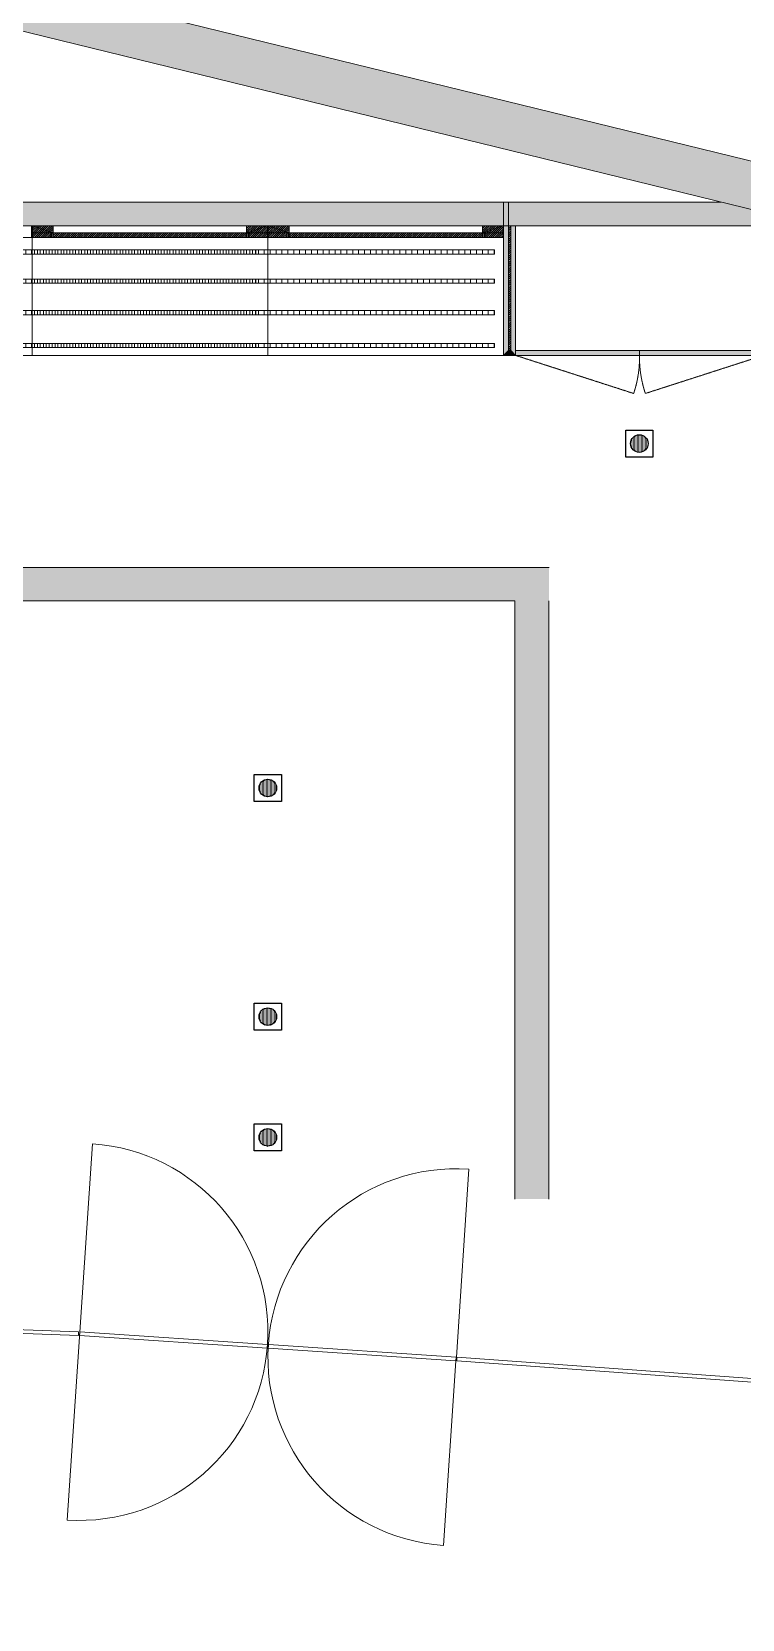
# Model space of a CAD drawing. Header units: millimetres. Extents: x 346472 to 732256, y -34068 to -15883.
# Drawn here: x 640391 to 643404, y -29291 to -22556 of the extents above; entities that cross this region are included whole.
import ezdxf

# ---------------------------------------------------------------- set-up
doc = ezdxf.new("R2010")
doc.units = ezdxf.units.MM
doc.header["$LTSCALE"] = 7
doc.linetypes.add('DASH', pattern=[0.35, 0.25, -0.1])
doc.linetypes.add('TRATTEGGIATA2', pattern=[9.525, 6.35, -3.175])
doc.layers.get('0').update_dxf_attribs({"lineweight": 0})
for name, color, linetype in [('1', 1, 'Continuous'), ('LD_light', 253, 'Continuous'), ('mdf panels', 7, 'Continuous'), ('WALL', 7, 'Continuous'), ('walls', 7, 'Continuous')]:
    doc.layers.add(name, color=color, linetype=linetype)
for name, color, linetype, lineweight in [('black lacquared metal', 1, 'Continuous', 9), ('EA7 FLOOR', 253, 'Continuous', 5), ('EA7 furniture', 7, 'Continuous', 5), ('LIGHTING LAY OUT', 1, 'Continuous', 18), ('materials', 1, 'Continuous', 40), ('QUOTE', 251, 'Continuous', 5)]:
    doc.layers.add(name, color=color, linetype=linetype, lineweight=lineweight)

# ---------------------------------------------------------------- blocks, each defined once
blk = doc.blocks.new('Single Rec_1')
at = {"layer": 'LD_light'}
h = blk.add_hatch(dxfattribs=at)
h.set_pattern_fill('DOTS', color=1, scale=10, style=0)
h.set_pattern_definition([(0, (-51.6286, 0), (0.3125, 0.625), [0, -0.625])])
h.paths.add_polyline_path([(10111.94, -501.53, 1), (10103.73, -501.53, 1)])
at = {"layer": 'LD_light', "color": 1}
blk.add_lwpolyline([(10101.49, -495.18), (10114.19, -495.18), (10114.19, -507.88), (10101.49, -507.88)], close=True, dxfattribs=at)
blk.add_circle((10107.84, -501.53), 4.11, dxfattribs=at)

msp = doc.modelspace()

# ---------------------------------------------------------------- hatches: boundary and pattern name
at = {"lineweight": 5, "ltscale": 100}
h = msp.add_hatch(color=0, dxfattribs=at)
h.dxf.hatch_style = 1
h.paths.add_polyline_path([(641302.2, -23378.7), (641390.2, -23378.7), (641302.2, -23408.7)], flags=17)
h.paths.add_polyline_path([(641390.2, -23378.7), (641390.2, -23408.7), (641302.2, -23408.7)])
h.paths.add_polyline_path([(641312.2, -23408.7), (641390.2, -23408.7), (641390.2, -23428.7), (641312.2, -23428.7)])
h.paths.add_polyline_path([(640394.2, -23408.7), (641302.2, -23408.7), (641302.2, -23428.7), (640394.2, -23428.7)])
h.paths.add_polyline_path([(640394.2, -23378.7), (640482.2, -23378.7), (640482.2, -23408.7)], flags=17)
h.paths.add_polyline_path([(640394.2, -23378.7), (640482.2, -23408.7), (640394.2, -23408.7)])
h = msp.add_hatch(color=0, dxfattribs=at)
h.dxf.hatch_style = 1
h.paths.add_polyline_path([(642302.2, -23378.7), (642390.2, -23378.7), (642302.2, -23408.7)], flags=17)
h.paths.add_polyline_path([(642390.2, -23378.7), (642390.2, -23408.7), (642302.2, -23408.7)])
h.paths.add_polyline_path([(642312.2, -23408.7), (642390.2, -23408.7), (642390.2, -23428.7), (642312.2, -23428.7)])
h.paths.add_polyline_path([(641394.2, -23408.7), (642302.2, -23408.7), (642302.2, -23428.7), (641394.2, -23428.7)])
h.paths.add_polyline_path([(641394.2, -23378.7), (641482.2, -23378.7), (641482.2, -23408.7)], flags=17)
h.paths.add_polyline_path([(641394.2, -23378.7), (641482.2, -23408.7), (641394.2, -23408.7)])
at = {"layer": 'EA7 furniture', "lineweight": 5}
h = msp.add_hatch(color=0, dxfattribs=at)
h.dxf.hatch_style = 1
h.paths.add_polyline_path([(642968.3, -23908.7), (642442.2, -23908.7), (642442.2, -23928.7), (642968.3, -23928.7)])
h.paths.add_polyline_path([(643494.5, -23908.7), (642992.2, -23908.7), (642992.2, -23928.7), (643494.5, -23928.7), (643494.5, -23928.7)])
h.paths.add_polyline_path([(642992.2, -23908.7), (642968.3, -23908.7), (642968.3, -23928.7), (642992.2, -23928.7)])
at = {"layer": 'LIGHTING LAY OUT'}
h = msp.add_hatch(dxfattribs=at)
h.set_pattern_fill('ACAD_ISO08W100', color=1, scale=5, angle=-90)
h.set_pattern_definition([(270, (832815.548, -15456.507), (25, -2e-14), [120, -15, 30, -15])])
h.paths.add_polyline_path([(641341.4, -23481.6), (639390.9, -23481.6), (639390.9, -23499.1), (641341.4, -23499.1)])
h = msp.add_hatch(dxfattribs=at)
h.set_pattern_fill('ACAD_ISO08W100', color=1, scale=5, angle=-90)
h.set_pattern_definition([(270, (833827.104, -15456.507), (25, -2e-14), [120, -15, 30, -15])])
h.paths.add_polyline_path([(642353, -23481.6), (640402.4, -23481.6), (640402.4, -23499.1), (642353, -23499.1)])
h = msp.add_hatch(dxfattribs=at)
h.set_pattern_fill('ACAD_ISO08W100', color=1, scale=5, angle=-90)
h.set_pattern_definition([(270, (832815.548, -15580.28), (25, -2e-14), [120, -15, 30, -15])])
h.paths.add_polyline_path([(641341.4, -23605.4), (639390.9, -23605.4), (639390.9, -23622.8), (641341.4, -23622.8)])
h = msp.add_hatch(dxfattribs=at)
h.set_pattern_fill('ACAD_ISO08W100', color=1, scale=5, angle=-90)
h.set_pattern_definition([(270, (833827.104, -15580.28), (25, -2e-14), [120, -15, 30, -15])])
h.paths.add_polyline_path([(642353, -23605.4), (640402.4, -23605.4), (640402.4, -23622.8), (642353, -23622.8)])
h = msp.add_hatch(dxfattribs=at)
h.set_pattern_fill('ACAD_ISO08W100', color=1, scale=5, angle=-90)
h.set_pattern_definition([(270, (832815.548, -15713.697), (25, -2e-14), [120, -15, 30, -15])])
h.paths.add_polyline_path([(641341.4, -23738.8), (639390.9, -23738.8), (639390.9, -23756.3), (641341.4, -23756.3)])
h = msp.add_hatch(dxfattribs=at)
h.set_pattern_fill('ACAD_ISO08W100', color=1, scale=5, angle=-90)
h.set_pattern_definition([(270, (833827.104, -15713.697), (25, -2e-14), [120, -15, 30, -15])])
h.paths.add_polyline_path([(642353, -23738.8), (640402.4, -23738.8), (640402.4, -23756.3), (642353, -23756.3)])
h = msp.add_hatch(dxfattribs=at)
h.set_pattern_fill('ACAD_ISO08W100', color=1, scale=5, angle=-90)
h.set_pattern_definition([(270, (832815.548, -15853.27), (25, -2e-14), [120, -15, 30, -15])])
h.paths.add_polyline_path([(641341.4, -23878.3), (639390.9, -23878.3), (639390.9, -23895.8), (641341.4, -23895.8)])
h = msp.add_hatch(dxfattribs=at)
h.set_pattern_fill('ACAD_ISO08W100', color=1, scale=5, angle=-90)
h.set_pattern_definition([(270, (833827.104, -15853.27), (25, -2e-14), [120, -15, 30, -15])])
h.paths.add_polyline_path([(642353, -23878.3), (640402.4, -23878.3), (640402.4, -23895.8), (642353, -23895.8)])
at = {"layer": 'mdf panels', "lineweight": 5}
h = msp.add_hatch(dxfattribs=at)
h.set_pattern_fill('ANSI31', color=0, scale=2)
h.set_pattern_definition([(45, (551531.674, -38113.461), (-4.49012806, 4.49012806), [])])
h.paths.add_polyline_path([(640472.2, -23408.7), (640394.2, -23408.7), (640394.2, -23428.7), (640472.2, -23428.7)])
h.paths.add_polyline_path([(640482.2, -23378.7), (640394.2, -23378.7), (640482.2, -23408.7)], flags=17)
h.paths.add_polyline_path([(640394.2, -23378.7), (640394.2, -23408.7), (640472.2, -23408.7), (640482.2, -23408.7)], flags=17)
h.paths.add_polyline_path([(641390.2, -23378.7), (641302.2, -23378.7), (641390.2, -23408.7)], flags=17)
h.paths.add_polyline_path([(641302.2, -23378.7), (641302.2, -23408.7), (641390.2, -23408.7)], flags=17)
h.paths.add_polyline_path([(641302.2, -23428.7), (641302.2, -23408.7), (640482.2, -23408.7), (640482.2, -23428.7)])
h.paths.add_polyline_path([(641312.2, -23408.7), (641312.2, -23428.7), (641390.2, -23428.7), (641390.2, -23408.7)])
h = msp.add_hatch(dxfattribs=at)
h.set_pattern_fill('ANSI31', color=0, scale=2)
h.set_pattern_definition([(45, (552531.674, -38113.461), (-4.49012806, 4.49012806), [])])
h.paths.add_polyline_path([(641472.2, -23408.7), (641394.2, -23408.7), (641394.2, -23428.7), (641472.2, -23428.7)])
h.paths.add_polyline_path([(641482.2, -23378.7), (641394.2, -23378.7), (641482.2, -23408.7)], flags=17)
h.paths.add_polyline_path([(641394.2, -23378.7), (641394.2, -23408.7), (641472.2, -23408.7), (641482.2, -23408.7)], flags=17)
h.paths.add_polyline_path([(642390.2, -23378.7), (642302.2, -23378.7), (642390.2, -23408.7)], flags=17)
h.paths.add_polyline_path([(642302.2, -23378.7), (642302.2, -23408.7), (642390.2, -23408.7)], flags=17)
h.paths.add_polyline_path([(642302.2, -23428.7), (642302.2, -23408.7), (641482.2, -23408.7), (641482.2, -23428.7)])
h.paths.add_polyline_path([(642312.2, -23408.7), (642312.2, -23428.7), (642390.2, -23428.7), (642390.2, -23408.7)])
at = {"layer": 'QUOTE', "lineweight": 5}
h = msp.add_hatch(color=3, dxfattribs=at)
h.dxf.hatch_style = 1
h.set_gradient(color1=(63, 255, 0), color2=(0, 255, 0), tint=1)
h.paths.add_polyline_path([(636202.2, -24828.7), (642584.6, -24828.7), (642584.2, -24970.6), (636202.2, -24970.6)])
h = msp.add_hatch(color=3, dxfattribs=at)
h.dxf.hatch_style = 1
h.set_gradient(color1=(63, 255, 0), color2=(0, 255, 0), tint=1)
h.paths.add_polyline_path([(642440, -24970.6), (642584.2, -24970.6), (642584.2, -27508.1), (642440, -27508.1)])
at = {"layer": 'WALL', "lineweight": 5}
h = msp.add_hatch(color=0, dxfattribs=at)
h.dxf.hatch_style = 1
h.paths.add_polyline_path([(642412.2, -23908.7), (642392.2, -23928.7), (642392.2, -23378.7), (642412.2, -23378.7)])
h = msp.add_hatch(color=0, dxfattribs=at)
h.dxf.hatch_style = 1
h.paths.add_polyline_path([(642422.2, -23908.7), (642442.2, -23928.7), (642442.2, -23379.4), (642422.2, -23379.4)])
h = msp.add_hatch(color=0, dxfattribs=at)
h.dxf.hatch_style = 1
h.paths.add_polyline_path([(642392.2, -23928.7), (642442.2, -23928.7), (642422.2, -23908.7), (642412.2, -23908.7)])
at = {"layer": 'walls', "lineweight": 5}
h = msp.add_hatch(color=0, dxfattribs=at)
h.dxf.hatch_style = 1
h.paths.add_polyline_path([(633661.1, -18701.3), (633383.5, -18803.4), (634064.9, -21072.4), (634355.7, -28066.7), (634555.5, -28058.1), (634264.8, -21064.1), (639392.2, -22319), (639392.2, -22113.1), (634312.3, -20869.9)])
h.paths.add_polyline_path([(639392.2, -22113.1), (639392.2, -22319), (646285, -24006.1), (646148, -24565.9), (646129.3, -24642.3), (646226.4, -24666), (646323.5, -24689.8), (646526.8, -23859.3)])
h.paths.add_polyline_path([(646079.9, -25685.4), (646116.7, -25534.9), (645922.4, -25487.3), (645838, -25832.2), (648227.5, -26417), (647696.2, -28588.2), (647903.7, -28588.2), (648473.7, -26276.5)])
h.paths.add_polyline_path([(647903.7, -28588.2), (647696.2, -28588.2), (647655.7, -28753.6), (647850.8, -28802.7)])
h.paths.add_polyline_path([(647656.3, -28753.8), (647634.1, -28841.9), (647610.5, -28938.1), (647609.4, -28942.4), (649013, -29291), (649063.5, -29107.9)])
at = {"layer": 'walls'}
h = msp.add_hatch(dxfattribs=at)
h.set_pattern_fill('AR-CONC', color=256, scale=0.5)
h.paths.add_polyline_path([(643494.5, -23323.1), (643313.2, -23278.7), (639392.2, -23278.7), (639392.2, -23378.7), (643494.5, -23378.7)])
h.paths.add_polyline_path([(639392.2, -23278.7), (636392.2, -23278.7), (636362.2, -23278.7), (636362.2, -23378.7), (639392.2, -23378.7)])
h.paths.add_polyline_path([(636442.2, -21597), (636362.2, -21572.6), (636362.2, -22538.7), (636442.2, -22538.7)])

# ---------------------------------------------------------------- linework, layer by layer
at = {"layer": '1', "color": 0, "lineweight": 5}
for p, q in [((640648.2, -27273.6), (640540.7, -28870)), ((642244.6, -27381.1), (642192.2, -28179.4)), ((642189.9, -28194.2), (642137.1, -28977.5))]:
    msp.add_line(p, q, dxfattribs=at)
for points in [[(638196.2, -27983.9), (638196.2, -27998.9), (640589.5, -28086.8), (640589.5, -28071.8)], [(640594.5, -28071.8), (640593.5, -28086.8), (641389.7, -28140.5), (641390.7, -28125.5)], [(642190.9, -28179.3), (642189.9, -28194.2), (641393.7, -28140.5), (641394.7, -28125.5)], [(642193.9, -28179.2), (642193.9, -28194.2), (643544.2, -28292), (643544.2, -28277)]]:
    msp.add_lwpolyline(points, close=True, dxfattribs=at)
for centre, start, end in [((640592.5, -28071.7), 266.28915, 86.00819), ((642192.8, -28179.4), 86.28933, 266.00801)]:
    msp.add_arc(centre, 800, start, end, dxfattribs=at)
at = {"layer": 'black lacquared metal', "color": 0, "lineweight": 5}
for points in [[(639392.2, -23378.7), (640392.2, -23378.7), (640392.2, -23928.7), (639392.2, -23928.7)], [(640392.2, -23378.7), (640390.2, -23378.7), (640390.2, -23428.7), (640392.2, -23428.7)], [(640392.2, -23378.7), (641392.2, -23378.7), (641392.2, -23928.7), (640392.2, -23928.7)], [(640392.2, -23378.7), (640394.2, -23378.7), (640394.2, -23428.7), (640392.2, -23428.7)], [(641392.2, -23378.7), (641390.2, -23378.7), (641390.2, -23428.7), (641392.2, -23428.7)], [(641392.2, -23378.7), (642392.2, -23378.7), (642392.2, -23928.7), (641392.2, -23928.7)], [(641392.2, -23378.7), (641394.2, -23378.7), (641394.2, -23428.7), (641392.2, -23428.7)], [(642392.2, -23378.7), (642390.2, -23378.7), (642390.2, -23428.7), (642392.2, -23428.7)]]:
    msp.add_lwpolyline(points, close=True, dxfattribs=at)
at = {"layer": 'black lacquared metal', "color": 0, "linetype": 'TRATTEGGIATA2', "lineweight": 5}
for points in [[(639392.2, -23378.7), (640392.2, -23378.7), (640392.2, -23428.7), (639392.2, -23428.7)], [(639392.2, -23378.7), (640392.2, -23378.7), (640392.2, -23428.7), (639392.2, -23428.7)], [(640392.2, -23378.7), (641392.2, -23378.7), (641392.2, -23428.7), (640392.2, -23428.7)], [(640392.2, -23378.7), (641392.2, -23378.7), (641392.2, -23428.7), (640392.2, -23428.7)], [(641392.2, -23378.7), (642392.2, -23378.7), (642392.2, -23428.7), (641392.2, -23428.7)], [(641392.2, -23378.7), (642392.2, -23378.7), (642392.2, -23428.7), (641392.2, -23428.7)]]:
    msp.add_lwpolyline(points, close=True, dxfattribs=at)
at = {"layer": 'EA7 FLOOR', "color": 0, "lineweight": 5}
msp.add_line((642392.2, -23928.7), (642392.2, -23378.7), dxfattribs=at)
at = {"layer": 'EA7 furniture', "color": 0, "lineweight": 5}
for p, q in [((642392.2, -23378.7), (642392.2, -23928.7)), ((642442.2, -23378.7), (642392.2, -23378.7)), ((642442.2, -23928.7), (642442.2, -23378.7)), ((642392.2, -23928.7), (642442.2, -23928.7))]:
    msp.add_line(p, q, dxfattribs=at)
at = {"layer": 'EA7 furniture', "color": 0, "linetype": 'Continuous', "lineweight": 5}
for p, q in [((642412.2, -23383), (642415.7, -23379.4)), ((642412.2, -23392), (642422.2, -23382)), ((642412.2, -23400.9), (642422.2, -23390.9)), ((642412.2, -23409.9), (642422.2, -23399.9)), ((642412.2, -23418.9), (642422.2, -23408.9)), ((642412.2, -23427.9), (642422.2, -23417.9)), ((642412.2, -23436.9), (642422.2, -23426.9)), ((642412.2, -23445.8), (642422.2, -23435.8)), ((642412.2, -23454.8), (642422.2, -23444.8)), ((642412.2, -23463.8), (642422.2, -23453.8)), ((642412.2, -23472.8), (642422.2, -23462.8)), ((642412.2, -23481.8), (642422.2, -23471.8)), ((642412.2, -23490.7), (642422.2, -23480.7)), ((642412.2, -23499.7), (642422.2, -23489.7)), ((642412.2, -23508.7), (642422.2, -23498.7)), ((642412.2, -23517.7), (642422.2, -23507.7)), ((642412.2, -23526.7), (642422.2, -23516.7)), ((642412.2, -23535.6), (642422.2, -23525.6)), ((642412.2, -23544.6), (642422.2, -23534.6)), ((642412.2, -23553.6), (642422.2, -23543.6)), ((642412.2, -23562.6), (642422.2, -23552.6)), ((642412.2, -23571.6), (642422.2, -23561.6)), ((642412.2, -23580.5), (642422.2, -23570.5)), ((642412.2, -23589.5), (642422.2, -23579.5)), ((642412.2, -23598.5), (642422.2, -23588.5)), ((642412.2, -23607.5), (642422.2, -23597.5)), ((642412.2, -23616.5), (642422.2, -23606.5)), ((642412.2, -23625.4), (642422.2, -23615.4)), ((642412.2, -23634.4), (642422.2, -23624.4)), ((642412.2, -23643.4), (642422.2, -23633.4)), ((642412.2, -23652.4), (642422.2, -23642.4)), ((642412.2, -23661.4), (642422.2, -23651.4)), ((642412.2, -23670.3), (642422.2, -23660.3)), ((642412.2, -23679.3), (642422.2, -23669.3)), ((642412.2, -23688.3), (642422.2, -23678.3)), ((642412.2, -23697.3), (642422.2, -23687.3)), ((642412.2, -23706.3), (642422.2, -23696.3)), ((642412.2, -23715.2), (642422.2, -23705.2)), ((642412.2, -23724.2), (642422.2, -23714.2)), ((642412.2, -23733.2), (642422.2, -23723.2)), ((642412.2, -23742.2), (642422.2, -23732.2)), ((642412.2, -23751.2), (642422.2, -23741.2)), ((642412.2, -23760.1), (642422.2, -23750.1)), ((642412.2, -23769.1), (642422.2, -23759.1)), ((642412.2, -23778.1), (642422.2, -23768.1)), ((642412.2, -23787.1), (642422.2, -23777.1)), ((642412.2, -23796.1), (642422.2, -23786.1)), ((642412.2, -23805), (642422.2, -23795)), ((642412.2, -23814), (642422.2, -23804)), ((642412.2, -23823), (642422.2, -23813)), ((642412.2, -23832), (642422.2, -23822)), ((642412.2, -23841), (642422.2, -23831)), ((642412.2, -23849.9), (642422.2, -23839.9)), ((642412.2, -23858.9), (642422.2, -23848.9)), ((642412.2, -23867.9), (642422.2, -23857.9)), ((642412.2, -23876.9), (642422.2, -23866.9)), ((642412.2, -23885.9), (642422.2, -23875.9)), ((642412.2, -23894.8), (642422.2, -23884.9)), ((642412.2, -23903.8), (642422.2, -23893.8)), ((642416.2, -23908.7), (642422.2, -23902.8))]:
    msp.add_line(p, q, dxfattribs=at)
at = {"layer": 'LIGHTING LAY OUT'}
for points in [[(641341.4, -23481.6), (639390.9, -23481.6), (639390.9, -23499.1), (641341.4, -23499.1)], [(642353, -23481.6), (640402.4, -23481.6), (640402.4, -23499.1), (642353, -23499.1)], [(641341.4, -23605.4), (639390.9, -23605.4), (639390.9, -23622.8), (641341.4, -23622.8)], [(642353, -23605.4), (640402.4, -23605.4), (640402.4, -23622.8), (642353, -23622.8)], [(641341.4, -23738.8), (639390.9, -23738.8), (639390.9, -23756.3), (641341.4, -23756.3)], [(642353, -23738.8), (640402.4, -23738.8), (640402.4, -23756.3), (642353, -23756.3)], [(641341.4, -23878.3), (639390.9, -23878.3), (639390.9, -23895.8), (641341.4, -23895.8)], [(642353, -23878.3), (640402.4, -23878.3), (640402.4, -23895.8), (642353, -23895.8)]]:
    msp.add_lwpolyline(points, close=True, dxfattribs=at)
at = {"layer": 'materials', "color": 0, "lineweight": 5}
msp.add_line((642442.2, -23928.7), (642392.2, -23928.7), dxfattribs=at)
msp.add_line((642442.2, -23928.7), (642392.2, -23928.7), dxfattribs=at)
at = {"layer": 'mdf panels', "color": 0, "lineweight": 5}
for p, q in [((640392.2, -23378.7), (640392.2, -23428.7)), ((640392.2, -23378.7), (640392.2, -23428.7)), ((640392.2, -23378.7), (640392.2, -23428.7)), ((640392.2, -23378.7), (640392.2, -23428.7)), ((640394.2, -23378.7), (640394.2, -23428.7)), ((640394.2, -23378.7), (640482.2, -23408.7)), ((641390.2, -23378.7), (641302.2, -23408.7)), ((641390.2, -23378.7), (641390.2, -23428.7)), ((641392.2, -23378.7), (641392.2, -23428.7)), ((641392.2, -23378.7), (641392.2, -23428.7)), ((641392.2, -23378.7), (641392.2, -23428.7)), ((641392.2, -23378.7), (641392.2, -23428.7)), ((641394.2, -23378.7), (641394.2, -23428.7)), ((641394.2, -23378.7), (641482.2, -23408.7)), ((642390.2, -23378.7), (642302.2, -23408.7)), ((642390.2, -23378.7), (642390.2, -23428.7)), ((642392.2, -23378.7), (642392.2, -23428.7)), ((642392.2, -23378.7), (642392.2, -23428.7))]:
    msp.add_line(p, q, dxfattribs=at)
for points in [[(639392.2, -23378.7), (640392.2, -23378.7), (640392.2, -23428.7), (639392.2, -23428.7)], [(640392.2, -23378.7), (641392.2, -23378.7), (641392.2, -23428.7), (640392.2, -23428.7)], [(640394.2, -23378.7), (640482.2, -23378.7), (640482.2, -23408.7), (640394.2, -23408.7)], [(640394.2, -23428.7), (641390.2, -23428.7), (641390.2, -23408.7), (640394.2, -23408.7)], [(640472.2, -23428.7), (640482.2, -23428.7), (640482.2, -23408.7), (640472.2, -23408.7)], [(641390.2, -23378.7), (641302.2, -23378.7), (641302.2, -23408.7), (641390.2, -23408.7)], [(641312.2, -23428.7), (641302.2, -23428.7), (641302.2, -23408.7), (641312.2, -23408.7)], [(641392.2, -23378.7), (642392.2, -23378.7), (642392.2, -23428.7), (641392.2, -23428.7)], [(641394.2, -23378.7), (641482.2, -23378.7), (641482.2, -23408.7), (641394.2, -23408.7)], [(641394.2, -23428.7), (642390.2, -23428.7), (642390.2, -23408.7), (641394.2, -23408.7)], [(641472.2, -23428.7), (641482.2, -23428.7), (641482.2, -23408.7), (641472.2, -23408.7)], [(642390.2, -23378.7), (642302.2, -23378.7), (642302.2, -23408.7), (642390.2, -23408.7)], [(642312.2, -23428.7), (642302.2, -23428.7), (642302.2, -23408.7), (642312.2, -23408.7)]]:
    msp.add_lwpolyline(points, close=True, dxfattribs=at)
for points in [[(640472.2, -23428.7), (640472.2, -23408.7), (640482.2, -23408.7), (640482.2, -23428.7)], [(640472.2, -23408.7), (640482.2, -23408.7), (640482.2, -23428.7), (640480.2, -23428.7), (640480.2, -23410.7), (640474.2, -23410.7), (640474.2, -23428.7), (640472.2, -23428.7), (640472.2, -23408.7)], [(640474.2, -23428.7), (640472.2, -23428.7), (640472.2, -23408.7), (640482.2, -23408.7), (640482.2, -23428.7), (640480.2, -23428.7)], [(640482.2, -23428.7), (640482.2, -23408.7), (640472.2, -23408.7), (640472.2, -23428.7)], [(640482.2, -23408.7), (640472.2, -23408.7), (640472.2, -23428.7), (640474.2, -23428.7), (640474.2, -23410.7), (640480.2, -23410.7), (640480.2, -23428.7), (640482.2, -23428.7), (640482.2, -23408.7)], [(640474.2, -23428.7), (640474.2, -23410.7), (640480.2, -23410.7), (640480.2, -23428.7)], [(640480.2, -23428.7), (640480.2, -23410.7), (640474.2, -23410.7), (640474.2, -23428.7)], [(641312.2, -23428.7), (641312.2, -23408.7), (641302.2, -23408.7), (641302.2, -23428.7)], [(641312.2, -23408.7), (641302.2, -23408.7), (641302.2, -23428.7), (641304.2, -23428.7), (641304.2, -23410.7), (641310.2, -23410.7), (641310.2, -23428.7), (641312.2, -23428.7), (641312.2, -23408.7)], [(641310.2, -23428.7), (641310.2, -23410.7), (641304.2, -23410.7), (641304.2, -23428.7)], [(641472.2, -23428.7), (641472.2, -23408.7), (641482.2, -23408.7), (641482.2, -23428.7)], [(641472.2, -23408.7), (641482.2, -23408.7), (641482.2, -23428.7), (641480.2, -23428.7), (641480.2, -23410.7), (641474.2, -23410.7), (641474.2, -23428.7), (641472.2, -23428.7), (641472.2, -23408.7)], [(641474.2, -23428.7), (641472.2, -23428.7), (641472.2, -23408.7), (641482.2, -23408.7), (641482.2, -23428.7), (641480.2, -23428.7)], [(641482.2, -23428.7), (641482.2, -23408.7), (641472.2, -23408.7), (641472.2, -23428.7)], [(641482.2, -23408.7), (641472.2, -23408.7), (641472.2, -23428.7), (641474.2, -23428.7), (641474.2, -23410.7), (641480.2, -23410.7), (641480.2, -23428.7), (641482.2, -23428.7), (641482.2, -23408.7)], [(641474.2, -23428.7), (641474.2, -23410.7), (641480.2, -23410.7), (641480.2, -23428.7)], [(641480.2, -23428.7), (641480.2, -23410.7), (641474.2, -23410.7), (641474.2, -23428.7)], [(642312.2, -23428.7), (642312.2, -23408.7), (642302.2, -23408.7), (642302.2, -23428.7)], [(642312.2, -23408.7), (642302.2, -23408.7), (642302.2, -23428.7), (642304.2, -23428.7), (642304.2, -23410.7), (642310.2, -23410.7), (642310.2, -23428.7), (642312.2, -23428.7), (642312.2, -23408.7)], [(642310.2, -23428.7), (642310.2, -23410.7), (642304.2, -23410.7), (642304.2, -23428.7)]]:
    msp.add_lwpolyline(points, dxfattribs=at)
at = {"layer": 'QUOTE', "color": 10, "lineweight": 5}
for p, q in [((636202.2, -24828.7, -0.2), (642584.6, -24828.7, -0.2)), ((642440, -24970.6, -0.2), (636344.2, -24970.7, -0.2)), ((642440, -24970.6, -0.2), (642440, -27508.1, -0.2)), ((642584.2, -27508.1, -0.2), (642584.2, -24970.6, -0.2))]:
    msp.add_line(p, q, dxfattribs=at)
at = {"layer": 'WALL', "color": 0, "lineweight": 5}
for p, q in [((634312.3, -20869.9), (646526.8, -23859.3)), ((634264.8, -21064.1), (646285, -24006.1)), ((642392.2, -23278.7), (642392.2, -23928.7)), ((642412.2, -23278.7, 0), (642412.2, -23908.7)), ((642422.2, -23908.7), (642422.2, -23379.4)), ((642442.2, -23428.7), (642442.2, -23928.7)), ((642442.2, -23928.7), (642442.2, -23428.7)), ((642412.2, -23908.7), (642392.2, -23928.7)), ((642412.2, -23908.7), (642422.2, -23908.7)), ((642422.2, -23908.7), (642442.2, -23928.7)), ((642392.2, -23928.7), (642442.2, -23928.7))]:
    msp.add_line(p, q, dxfattribs=at)
at = {"layer": 'walls', "color": 0, "lineweight": 5}
for p, q in [((643313.2, -23278.7, 1), (636342.2, -23278.7)), ((643494.5, -23378.7, 1), (636362.2, -23378.7, 0)), ((643494.5, -23908.7), (642442.2, -23908.7)), ((642442.2, -23908.7), (642442.2, -23928.7)), ((642968.3, -23928.7), (642968.3, -23908.7)), ((642442.2, -23928.7), (643494.5, -23928.7))]:
    msp.add_line(p, q, dxfattribs=at)
at = {"layer": 'walls', "color": 0, "linetype": 'DASH', "lineweight": 5}
for p, q in [((642442.2, -23928.7), (642943.4, -24090.4)), ((643494.5, -23928.7), (642993.2, -24090.4))]:
    msp.add_line(p, q, dxfattribs=at)
for centre, start, end in [((642486.4, -23937.2), 341.46139, 1.00813), ((643450.2, -23937.2), 178.99187, 198.53861)]:
    msp.add_arc(centre, 482, start, end, dxfattribs=at)

# ---------------------------------------------------------------- block references
at = {"layer": 'LIGHTING LAY OUT', "xscale": 9.055118110259047, "yscale": 9.055118110259047, "zscale": 9.055118110259047, "rotation": 270}
for p in [(647509, 67224.7), (645933.6, 65763.5), (645933.6, 64793.5), (645933.6, 64281)]:
    msp.add_blockref('Single Rec_1', p, dxfattribs=at)

doc.saveas('drawing.dxf')
